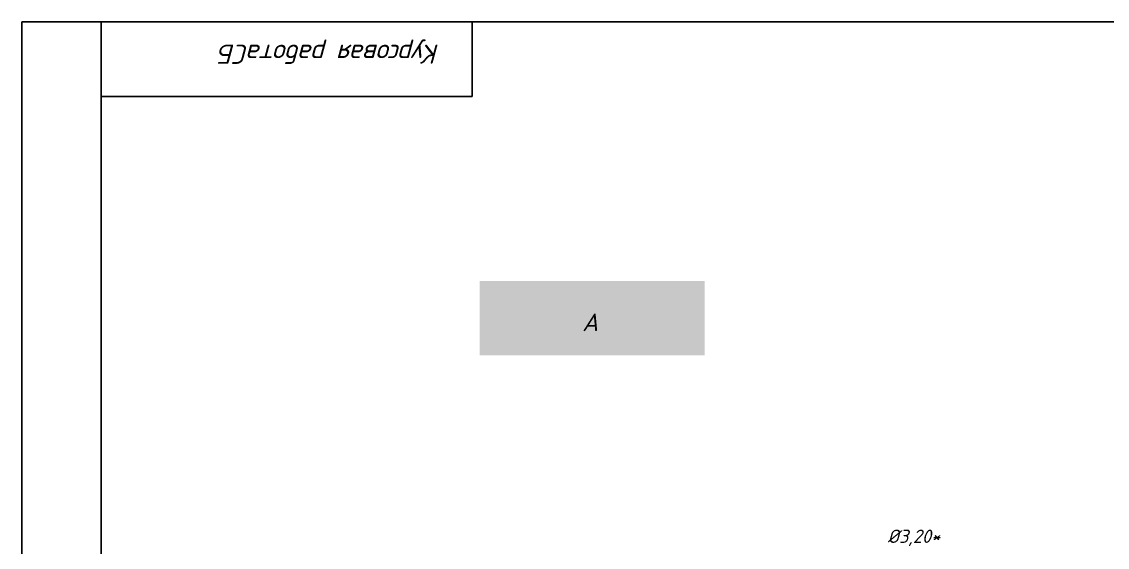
# Model space of a CAD drawing. Header units: inches. Extents: x 5 to 415, y -593 to 71.
# Drawn here: x 5 to 210, y -401.3 to -302 of the extents above; entities that cross this region are included whole.
import ezdxf

# ---------------------------------------------------------------- set-up
doc = ezdxf.new("R2010")
doc.units = ezdxf.units.IN
doc.header["$MEASUREMENT"] = 0
doc.styles.add('ISOCPEUR1', font='isocpeui.ttf', dxfattribs={"height": 4.7625})

msp = doc.modelspace()

# ---------------------------------------------------------------- linework, layer by layer
at = {"color": 18, "true_color": 0x000000}
for p, q in [((5, -302), (415, -302)), ((5, -589), (5, -302)), ((90.08, -302), (20, -302)), ((20, -302), (20, -316.12)), ((415, -302), (20, -302)), ((20, -302), (20, -589)), ((90.08, -316.12), (90.08, -302)), ((20, -316.12), (90.08, -316.12))]:
    msp.add_line(p, q, dxfattribs=at)
at = {"color": 7, "true_color": 0xffffff}
for p, q in [((90.08, -302), (20, -302)), ((20, -302), (20, -316.12)), ((415, -302), (20, -302)), ((20, -302), (20, -589)), ((90.08, -316.12), (90.08, -302)), ((20, -316.12), (90.08, -316.12))]:
    msp.add_line(p, q, dxfattribs=at)
msp.add_solid([(91.5, -350.97), (134, -350.97), (91.5, -365), (134, -365)], dxfattribs=at)

# ---------------------------------------------------------------- texts
at = {"color": 18, "true_color": 0x000000, "style": 'ISOCPEUR1'}
msp.add_text('Курсовая работаСБ', height=3.6206, rotation=-180, dxfattribs=at).set_placement((83.96, -306.33))
for s, height, p in [('А', 3.34, (110.84, -360.44)), ('Ø3,20*', 2.507, (168.5, -400.43))]:
    msp.add_text(s, height=height, dxfattribs=at).set_placement(p)

doc.saveas('drawing.dxf')
